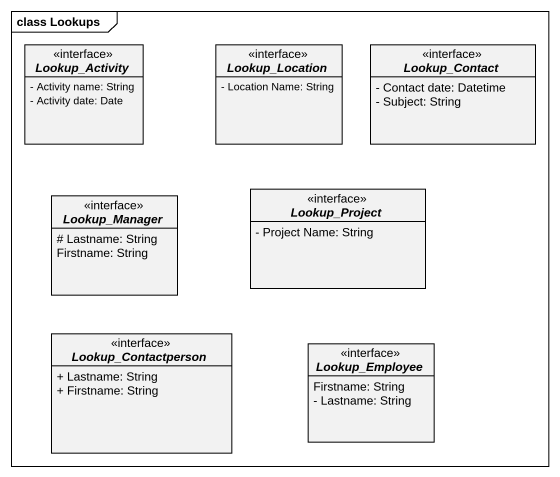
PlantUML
@startuml
mainframe class Lookups
hide circle
hide empty members
skinparam classAttributeIconSize 0
interface Lookup_Activity {
  - Activity name: String
  - Activity date: Date
}
interface Lookup_Location {
  - Location Name: String
}
interface Lookup_Contact {
  - Contact date: Datetime
  - Subject: String
}
interface Lookup_Manager {
  # Lastname: String
  Firstname: String
}
interface Lookup_Project {
  - Project Name: String
}
interface Lookup_Contactperson {
  + Lastname: String
  + Firstname: String
}
interface Lookup_Employee {
  Firstname: String
  - Lastname: String
}
@enduml
